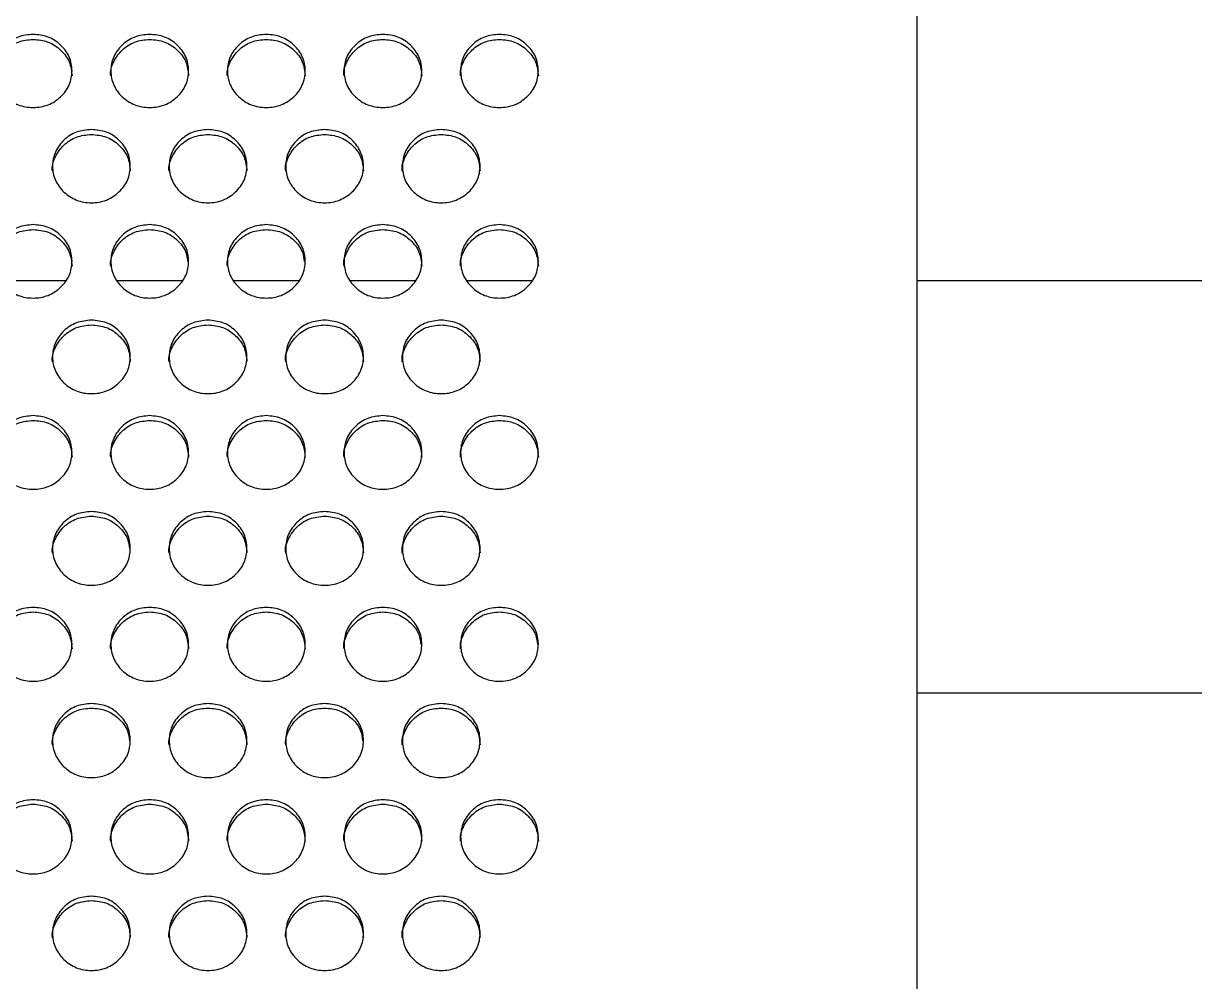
# Model space of a CAD drawing. Header units: millimetres. Extents: x 0.6 to 29.2, y 0.5 to 20.5.
# Drawn here: x 20.248 to 21.052, y 11.466 to 12.123 of the extents above; entities that cross this region are included whole.
import ezdxf

# ---------------------------------------------------------------- set-up
doc = ezdxf.new("R2010")
doc.units = ezdxf.units.MM

msp = doc.modelspace()

# ---------------------------------------------------------------- linework, layer by layer
for p, q in [((20.86135, 10.63898), (20.86135, 12.6673)), ((20.2767, 11.94654), (20.23267, 11.94654)), ((20.3567, 11.94654), (20.31267, 11.94654)), ((20.4367, 11.94654), (20.39267, 11.94654)), ((20.5167, 11.94654), (20.47267, 11.94654)), ((20.5967, 11.94654), (20.55267, 11.94654)), ((21.34135, 11.94654), (20.86135, 11.94654)), ((20.86135, 11.66387), (21.34135, 11.66387))]:
    msp.add_line(p, q)
for points, knots in [([(20.22802, 12.08718), (20.22802, 12.08719), (20.22739, 12.09041), (20.22955, 12.09715), (20.23531, 12.10528), (20.24417, 12.11124), (20.25118, 12.11191), (20.25468, 12.11225)], [0, 0, 0, 0, 0.0004475, 0.250489, 0.5001339, 0.7499078, 1, 1, 1, 1]), ([(20.25468, 12.11568), (20.25819, 12.11535), (20.26521, 12.11468), (20.27397, 12.10871), (20.28011, 12.10053), (20.28197, 12.09061), (20.28011, 12.08071), (20.27398, 12.07246), (20.26522, 12.06669), (20.25468, 12.06494), (20.24415, 12.06669), (20.23538, 12.07246), (20.22926, 12.08071), (20.2274, 12.09061), (20.22926, 12.10052), (20.23539, 12.10871), (20.24415, 12.11466), (20.25117, 12.11534), (20.25468, 12.11568)], [0, 0, 0, 0, 0.062437, 0.124973, 0.187531, 0.249981, 0.312541, 0.374985, 0.437549, 0.499992, 0.562544, 0.624997, 0.687553, 0.750004, 0.812563, 0.87501, 0.937472, 1, 1, 1, 1]), ([(20.25468, 12.11225), (20.25819, 12.11192), (20.26522, 12.11125), (20.27393, 12.10529), (20.28027, 12.09712), (20.28099, 12.09052), (20.28135, 12.08722)], [0, 0, 0, 0, 0.24996, 0.500263, 0.750582, 1, 1, 1, 1]), ([(20.30802, 12.08718), (20.30802, 12.08719), (20.30739, 12.09041), (20.30955, 12.09715), (20.31531, 12.10528), (20.32417, 12.11124), (20.33118, 12.11191), (20.33468, 12.11225)], [0, 0, 0, 0, 0.0004475, 0.250489, 0.5001339, 0.7499078, 1, 1, 1, 1]), ([(20.33468, 12.11568), (20.33819, 12.11535), (20.34521, 12.11468), (20.35397, 12.10871), (20.36011, 12.10053), (20.36197, 12.09061), (20.36011, 12.08071), (20.35398, 12.07246), (20.34522, 12.06669), (20.33468, 12.06494), (20.32415, 12.06669), (20.31538, 12.07246), (20.30926, 12.08071), (20.3074, 12.09061), (20.30926, 12.10052), (20.31538, 12.10871), (20.32415, 12.11466), (20.33117, 12.11534), (20.33468, 12.11568)], [0, 0, 0, 0, 0.062437, 0.124973, 0.187531, 0.249981, 0.312541, 0.374986, 0.43755, 0.499993, 0.562545, 0.624997, 0.687553, 0.750004, 0.812563, 0.87501, 0.937472, 1, 1, 1, 1]), ([(20.33468, 12.11225), (20.33819, 12.11192), (20.34522, 12.11125), (20.35393, 12.10529), (20.36027, 12.09712), (20.36099, 12.09052), (20.36135, 12.08722)], [0, 0, 0, 0, 0.24996, 0.500263, 0.750582, 1, 1, 1, 1]), ([(20.38802, 12.08718), (20.38802, 12.08719), (20.38739, 12.09041), (20.38955, 12.09715), (20.39531, 12.10528), (20.40417, 12.11124), (20.41118, 12.11191), (20.41468, 12.11225)], [0, 0, 0, 0, 0.000447, 0.250489, 0.500131, 0.749908, 1, 1, 1, 1]), ([(20.41468, 12.11568), (20.41819, 12.11535), (20.42521, 12.11468), (20.43397, 12.10871), (20.44011, 12.10053), (20.44197, 12.09061), (20.44011, 12.08071), (20.43398, 12.07246), (20.42522, 12.06669), (20.41468, 12.06494), (20.40415, 12.06669), (20.39538, 12.07246), (20.38926, 12.08071), (20.3874, 12.09061), (20.38926, 12.10052), (20.39538, 12.10871), (20.40415, 12.11466), (20.41117, 12.11534), (20.41468, 12.11568)], [0, 0, 0, 0, 0.062436, 0.1249718, 0.1875295, 0.2499801, 0.31254, 0.3749847, 0.4375479, 0.499992, 0.5625441, 0.624996, 0.6875521, 0.7500038, 0.8125626, 0.875009, 0.9374719, 1, 1, 1, 1]), ([(20.41468, 12.11225), (20.41819, 12.11192), (20.42522, 12.11125), (20.43393, 12.10529), (20.44027, 12.09712), (20.44099, 12.09052), (20.44135, 12.08722)], [0, 0, 0, 0, 0.2499563, 0.5002606, 0.7505808, 1, 1, 1, 1]), ([(20.46802, 12.08718), (20.46802, 12.08719), (20.46735, 12.09041), (20.46957, 12.09715), (20.4753, 12.10528), (20.48417, 12.11124), (20.49118, 12.11191), (20.49468, 12.11225)], [0, 0, 0, 0, 0.000448, 0.25049, 0.500131, 0.749909, 1, 1, 1, 1]), ([(20.49468, 12.11568), (20.49819, 12.11535), (20.50521, 12.11468), (20.51397, 12.10871), (20.52011, 12.10053), (20.52197, 12.09061), (20.52011, 12.08071), (20.51398, 12.07246), (20.50522, 12.06669), (20.49468, 12.06494), (20.48415, 12.06669), (20.47538, 12.07246), (20.46926, 12.08071), (20.4674, 12.09061), (20.46926, 12.10052), (20.47538, 12.10871), (20.48415, 12.11466), (20.49117, 12.11534), (20.49468, 12.11568)], [0, 0, 0, 0, 0.062437, 0.124972, 0.18753, 0.24998, 0.31254, 0.374984, 0.437548, 0.499992, 0.562544, 0.624996, 0.687552, 0.750004, 0.812563, 0.875009, 0.937472, 1, 1, 1, 1]), ([(20.49468, 12.11225), (20.49819, 12.11192), (20.50522, 12.11125), (20.51393, 12.10529), (20.52027, 12.09712), (20.52099, 12.09052), (20.52135, 12.08722)], [0, 0, 0, 0, 0.249961, 0.500261, 0.750581, 1, 1, 1, 1]), ([(20.54802, 12.08718), (20.54802, 12.08719), (20.54735, 12.09041), (20.54957, 12.09715), (20.5553, 12.10528), (20.56417, 12.11124), (20.57118, 12.11191), (20.57468, 12.11225)], [0, 0, 0, 0, 0.000448, 0.25049, 0.500135, 0.749908, 1, 1, 1, 1]), ([(20.57468, 12.11568), (20.57819, 12.11535), (20.58521, 12.11468), (20.59397, 12.10871), (20.60011, 12.10053), (20.60197, 12.09061), (20.60011, 12.08071), (20.59398, 12.07246), (20.58522, 12.06669), (20.57468, 12.06494), (20.56415, 12.06669), (20.55538, 12.07246), (20.54926, 12.08071), (20.5474, 12.09061), (20.54926, 12.10052), (20.55539, 12.10871), (20.56415, 12.11466), (20.57117, 12.11534), (20.57468, 12.11568)], [0, 0, 0, 0, 0.062437, 0.124972, 0.18753, 0.24998, 0.31254, 0.374985, 0.437549, 0.499993, 0.562545, 0.624997, 0.687553, 0.750004, 0.812563, 0.87501, 0.937472, 1, 1, 1, 1]), ([(20.57468, 12.11225), (20.57819, 12.11192), (20.58522, 12.11125), (20.59393, 12.10529), (20.60027, 12.09712), (20.60099, 12.09052), (20.60135, 12.08722)], [0, 0, 0, 0, 0.24996, 0.50026, 0.750582, 1, 1, 1, 1]), ([(20.26802, 12.02192), (20.26802, 12.02192), (20.26734, 12.02513), (20.26957, 12.03191), (20.2753, 12.04004), (20.28417, 12.04601), (20.29118, 12.04669), (20.29468, 12.04703)], [0, 0, 0, 0, 0.000444, 0.250487, 0.500131, 0.749908, 1, 1, 1, 1]), ([(20.29468, 12.05041), (20.29819, 12.05008), (20.30521, 12.04941), (20.31397, 12.04343), (20.32011, 12.03523), (20.32197, 12.02529), (20.32011, 12.01538), (20.31398, 12.00711), (20.30522, 12.00133), (20.29468, 11.99957), (20.28415, 12.00133), (20.27538, 12.00711), (20.26926, 12.01537), (20.2674, 12.0253), (20.26926, 12.03523), (20.27538, 12.04343), (20.28415, 12.04939), (20.29117, 12.05007), (20.29468, 12.05041)], [0, 0, 0, 0, 0.062437, 0.124972, 0.187529, 0.24998, 0.31254, 0.374984, 0.437548, 0.499992, 0.562544, 0.624997, 0.687552, 0.750004, 0.812563, 0.87501, 0.937472, 1, 1, 1, 1]), ([(20.29468, 12.04703), (20.29819, 12.0467), (20.30522, 12.04603), (20.31393, 12.04006), (20.32027, 12.03187), (20.32099, 12.02526), (20.32135, 12.02196)], [0, 0, 0, 0, 0.249962, 0.500263, 0.750584, 1, 1, 1, 1]), ([(20.34802, 12.02192), (20.34802, 12.02192), (20.34734, 12.02513), (20.34957, 12.03191), (20.3553, 12.04004), (20.36417, 12.04601), (20.37118, 12.04669), (20.37468, 12.04703)], [0, 0, 0, 0, 0.000444, 0.250487, 0.500134, 0.749908, 1, 1, 1, 1]), ([(20.37468, 12.05041), (20.37819, 12.05008), (20.38521, 12.04941), (20.39397, 12.04343), (20.40011, 12.03523), (20.40197, 12.02529), (20.40011, 12.01538), (20.39398, 12.00711), (20.38522, 12.00133), (20.37468, 11.99957), (20.36415, 12.00133), (20.35538, 12.00711), (20.34926, 12.01537), (20.3474, 12.0253), (20.34926, 12.03523), (20.35538, 12.04343), (20.36415, 12.04939), (20.37117, 12.05007), (20.37468, 12.05041)], [0, 0, 0, 0, 0.062437, 0.124973, 0.18753, 0.24998, 0.31254, 0.374984, 0.437549, 0.499993, 0.562545, 0.624997, 0.687553, 0.750005, 0.812564, 0.875011, 0.937472, 1, 1, 1, 1]), ([(20.37468, 12.04703), (20.37819, 12.0467), (20.38522, 12.04603), (20.39393, 12.04006), (20.40027, 12.03187), (20.40099, 12.02526), (20.40135, 12.02196)], [0, 0, 0, 0, 0.249961, 0.500265, 0.750585, 1, 1, 1, 1]), ([(20.42802, 12.02192), (20.42802, 12.02192), (20.42738, 12.02514), (20.42955, 12.0319), (20.43531, 12.04004), (20.44417, 12.04601), (20.45118, 12.04669), (20.45468, 12.04703)], [0, 0, 0, 0, 0.000443, 0.250486, 0.500133, 0.749907, 1, 1, 1, 1]), ([(20.45468, 12.05041), (20.45819, 12.05008), (20.46521, 12.04941), (20.47397, 12.04343), (20.48011, 12.03523), (20.48197, 12.02529), (20.48011, 12.01538), (20.47398, 12.00711), (20.46522, 12.00133), (20.45468, 11.99957), (20.44415, 12.00133), (20.43538, 12.00711), (20.42926, 12.01537), (20.4274, 12.0253), (20.42926, 12.03523), (20.43538, 12.04343), (20.44415, 12.04939), (20.45117, 12.05007), (20.45468, 12.05041)], [0, 0, 0, 0, 0.062437, 0.124973, 0.18753, 0.249981, 0.31254, 0.374985, 0.437549, 0.499992, 0.562545, 0.624998, 0.687553, 0.750004, 0.812563, 0.875011, 0.937472, 1, 1, 1, 1]), ([(20.45468, 12.04703), (20.45819, 12.0467), (20.46522, 12.04603), (20.47393, 12.04006), (20.48027, 12.03187), (20.48099, 12.02526), (20.48135, 12.02196)], [0, 0, 0, 0, 0.249961, 0.500265, 0.750585, 1, 1, 1, 1]), ([(20.50802, 12.02192), (20.50802, 12.02192), (20.50738, 12.02514), (20.50955, 12.0319), (20.51531, 12.04004), (20.52417, 12.04601), (20.53118, 12.04669), (20.53468, 12.04703)], [0, 0, 0, 0, 0.000443, 0.250486, 0.500133, 0.749907, 1, 1, 1, 1]), ([(20.53468, 12.05041), (20.53819, 12.05008), (20.54521, 12.04941), (20.55397, 12.04343), (20.56011, 12.03523), (20.56197, 12.02529), (20.56011, 12.01538), (20.55398, 12.00711), (20.54522, 12.00133), (20.53468, 11.99957), (20.52415, 12.00133), (20.51538, 12.00711), (20.50926, 12.01537), (20.5074, 12.0253), (20.50926, 12.03523), (20.51538, 12.04343), (20.52415, 12.04939), (20.53117, 12.05007), (20.53468, 12.05041)], [0, 0, 0, 0, 0.062437, 0.124973, 0.18753, 0.249981, 0.312541, 0.374985, 0.437549, 0.499993, 0.562545, 0.624998, 0.687553, 0.750005, 0.812563, 0.875011, 0.937472, 1, 1, 1, 1]), ([(20.53468, 12.04703), (20.53819, 12.0467), (20.54522, 12.04603), (20.55393, 12.04006), (20.56027, 12.03187), (20.56099, 12.02526), (20.56135, 12.02196)], [0, 0, 0, 0, 0.249961, 0.500265, 0.750585, 1, 1, 1, 1]), ([(20.25468, 11.98512), (20.25819, 11.98478), (20.26521, 11.98411), (20.27397, 11.97812), (20.28011, 11.96991), (20.28197, 11.95995), (20.28011, 11.95002), (20.27398, 11.94174), (20.26522, 11.93595), (20.25468, 11.93419), (20.24415, 11.93595), (20.23538, 11.94174), (20.22926, 11.95002), (20.2274, 11.95996), (20.22926, 11.96991), (20.23539, 11.97812), (20.24415, 11.98409), (20.25117, 11.98478), (20.25468, 11.98512)], [0, 0, 0, 0, 0.062437, 0.124973, 0.18753, 0.249981, 0.31254, 0.374984, 0.437549, 0.499992, 0.562544, 0.624997, 0.687552, 0.750004, 0.812564, 0.87501, 0.937472, 1, 1, 1, 1]), ([(20.33468, 11.98512), (20.33819, 11.98478), (20.34521, 11.98411), (20.35397, 11.97812), (20.36011, 11.96991), (20.36197, 11.95995), (20.36011, 11.95002), (20.35398, 11.94174), (20.34522, 11.93595), (20.33468, 11.93419), (20.32415, 11.93595), (20.31538, 11.94174), (20.30926, 11.95002), (20.3074, 11.95996), (20.30926, 11.96991), (20.31538, 11.97812), (20.32415, 11.98409), (20.33117, 11.98478), (20.33468, 11.98512)], [0, 0, 0, 0, 0.062437, 0.124973, 0.18753, 0.249981, 0.31254, 0.374985, 0.437549, 0.499992, 0.562544, 0.624998, 0.687552, 0.750004, 0.812564, 0.87501, 0.937472, 1, 1, 1, 1]), ([(20.41468, 11.98512), (20.41819, 11.98478), (20.42521, 11.98411), (20.43397, 11.97812), (20.44011, 11.96991), (20.44197, 11.95995), (20.44011, 11.95002), (20.43398, 11.94174), (20.42522, 11.93595), (20.41468, 11.93419), (20.40415, 11.93595), (20.39538, 11.94174), (20.38926, 11.95002), (20.3874, 11.95996), (20.38926, 11.96991), (20.39538, 11.97812), (20.40415, 11.98409), (20.41117, 11.98478), (20.41468, 11.98512)], [0, 0, 0, 0, 0.062436, 0.124972, 0.187529, 0.24998, 0.312539, 0.374984, 0.437547, 0.499991, 0.562543, 0.624996, 0.687552, 0.750004, 0.812563, 0.875009, 0.937472, 1, 1, 1, 1]), ([(20.49468, 11.98512), (20.49819, 11.98478), (20.50521, 11.98411), (20.51397, 11.97812), (20.52011, 11.96991), (20.52197, 11.95995), (20.52011, 11.95002), (20.51398, 11.94174), (20.50522, 11.93595), (20.49468, 11.93419), (20.48415, 11.93595), (20.47538, 11.94174), (20.46926, 11.95002), (20.4674, 11.95996), (20.46926, 11.96991), (20.47538, 11.97812), (20.48415, 11.98409), (20.49117, 11.98478), (20.49468, 11.98512)], [0, 0, 0, 0, 0.062437, 0.124972, 0.187529, 0.24998, 0.312539, 0.374983, 0.437547, 0.499992, 0.562544, 0.624996, 0.687552, 0.750004, 0.812563, 0.875009, 0.937472, 1, 1, 1, 1]), ([(20.57468, 11.98512), (20.57819, 11.98478), (20.58521, 11.98411), (20.59397, 11.97812), (20.60011, 11.96991), (20.60197, 11.95995), (20.60011, 11.95002), (20.59398, 11.94174), (20.58522, 11.93595), (20.57468, 11.93419), (20.56415, 11.93595), (20.55538, 11.94174), (20.54926, 11.95002), (20.5474, 11.95996), (20.54926, 11.96991), (20.55539, 11.97812), (20.56415, 11.98409), (20.57117, 11.98478), (20.57468, 11.98512)], [0, 0, 0, 0, 0.062437, 0.124972, 0.18753, 0.24998, 0.312539, 0.374984, 0.437548, 0.499992, 0.562544, 0.624997, 0.687552, 0.750004, 0.812564, 0.87501, 0.937472, 1, 1, 1, 1]), ([(20.22802, 11.95662), (20.22802, 11.95663), (20.22738, 11.95987), (20.22955, 11.96663), (20.23531, 11.97479), (20.24417, 11.98077), (20.25118, 11.98145), (20.25468, 11.98179)], [0, 0, 0, 0, 0.000446, 0.250486, 0.500131, 0.749907, 1, 1, 1, 1]), ([(20.25468, 11.98179), (20.25819, 11.98145), (20.26522, 11.98078), (20.27393, 11.9748), (20.28027, 11.96659), (20.28099, 11.95997), (20.28135, 11.95667)], [0, 0, 0, 0, 0.249961, 0.500263, 0.750582, 1, 1, 1, 1]), ([(20.30802, 11.95662), (20.30802, 11.95663), (20.30738, 11.95987), (20.30955, 11.96663), (20.31531, 11.97479), (20.32417, 11.98077), (20.33118, 11.98145), (20.33468, 11.98179)], [0, 0, 0, 0, 0.000446, 0.250486, 0.500131, 0.749907, 1, 1, 1, 1]), ([(20.33468, 11.98179), (20.3382, 11.98146), (20.34524, 11.98079), (20.35388, 11.97478), (20.35974, 11.96755), (20.36043, 11.96204), (20.3607, 11.95984)], [0, 0, 0, 0, 0.2723458, 0.5450634, 0.8177994, 1, 1, 1, 1]), ([(20.38802, 11.95662), (20.38802, 11.95663), (20.38738, 11.95987), (20.38955, 11.96663), (20.39531, 11.97479), (20.40417, 11.98077), (20.41118, 11.98145), (20.41468, 11.98179)], [0, 0, 0, 0, 0.000446, 0.250486, 0.500128, 0.749908, 1, 1, 1, 1]), ([(20.41468, 11.98179), (20.4182, 11.98146), (20.42524, 11.98079), (20.43388, 11.97478), (20.43974, 11.96755), (20.44043, 11.96204), (20.4407, 11.95984)], [0, 0, 0, 0, 0.272342, 0.545061, 0.817798, 1, 1, 1, 1]), ([(20.46802, 11.95662), (20.46802, 11.95663), (20.46735, 11.95986), (20.46957, 11.96663), (20.4753, 11.97479), (20.48417, 11.98077), (20.49118, 11.98145), (20.49468, 11.98179)], [0, 0, 0, 0, 0.000447, 0.250487, 0.500128, 0.749908, 1, 1, 1, 1]), ([(20.49468, 11.98179), (20.49819, 11.98145), (20.50522, 11.98078), (20.51393, 11.9748), (20.52027, 11.96659), (20.52099, 11.95997), (20.52135, 11.95667)], [0, 0, 0, 0, 0.249962, 0.500261, 0.750581, 1, 1, 1, 1]), ([(20.54802, 11.95662), (20.54802, 11.95663), (20.54735, 11.95986), (20.54957, 11.96663), (20.5553, 11.97479), (20.56417, 11.98077), (20.57118, 11.98145), (20.57468, 11.98179)], [0, 0, 0, 0, 0.0004468, 0.2504874, 0.5001318, 0.7499076, 1, 1, 1, 1]), ([(20.57468, 11.98179), (20.57819, 11.98145), (20.58522, 11.98078), (20.59393, 11.9748), (20.60027, 11.96659), (20.60099, 11.95997), (20.60135, 11.95667)], [0, 0, 0, 0, 0.249961, 0.50026, 0.750581, 1, 1, 1, 1]), ([(20.29468, 11.91961), (20.29819, 11.91927), (20.30521, 11.9186), (20.31397, 11.9126), (20.32011, 11.90437), (20.32197, 11.8944), (20.32011, 11.88444), (20.31398, 11.87615), (20.30522, 11.87035), (20.29468, 11.86858), (20.28415, 11.87035), (20.27538, 11.87615), (20.26926, 11.88444), (20.2674, 11.8944), (20.26926, 11.90437), (20.27538, 11.9126), (20.28415, 11.91858), (20.29117, 11.91927), (20.29468, 11.91961)], [0, 0, 0, 0, 0.062437, 0.124972, 0.18753, 0.24998, 0.312539, 0.374984, 0.437548, 0.499992, 0.562544, 0.624996, 0.687553, 0.750005, 0.812563, 0.875009, 0.937472, 1, 1, 1, 1]), ([(20.37468, 11.91961), (20.37819, 11.91927), (20.38521, 11.9186), (20.39397, 11.9126), (20.40011, 11.90437), (20.40197, 11.8944), (20.40011, 11.88444), (20.39398, 11.87615), (20.38522, 11.87035), (20.37468, 11.86858), (20.36415, 11.87035), (20.35538, 11.87615), (20.34926, 11.88444), (20.3474, 11.8944), (20.34926, 11.90437), (20.35538, 11.9126), (20.36415, 11.91858), (20.37117, 11.91927), (20.37468, 11.91961)], [0, 0, 0, 0, 0.062437, 0.124973, 0.187531, 0.24998, 0.31254, 0.374985, 0.437549, 0.499993, 0.562545, 0.624997, 0.687553, 0.750005, 0.812564, 0.87501, 0.937472, 1, 1, 1, 1]), ([(20.45468, 11.91961), (20.45819, 11.91927), (20.46521, 11.9186), (20.47397, 11.9126), (20.48011, 11.90437), (20.48197, 11.8944), (20.48011, 11.88444), (20.47398, 11.87615), (20.46522, 11.87035), (20.45468, 11.86858), (20.44415, 11.87035), (20.43538, 11.87615), (20.42926, 11.88444), (20.4274, 11.8944), (20.42926, 11.90437), (20.43538, 11.9126), (20.44415, 11.91858), (20.45117, 11.91927), (20.45468, 11.91961)], [0, 0, 0, 0, 0.062437, 0.124973, 0.187531, 0.249981, 0.31254, 0.374985, 0.437549, 0.499992, 0.562544, 0.624997, 0.687553, 0.750005, 0.812564, 0.87501, 0.937472, 1, 1, 1, 1]), ([(20.53468, 11.91961), (20.53819, 11.91927), (20.54521, 11.9186), (20.55397, 11.9126), (20.56011, 11.90437), (20.56197, 11.8944), (20.56011, 11.88444), (20.55398, 11.87615), (20.54522, 11.87035), (20.53468, 11.86858), (20.52415, 11.87035), (20.51538, 11.87615), (20.50926, 11.88444), (20.5074, 11.8944), (20.50926, 11.90437), (20.51538, 11.9126), (20.52415, 11.91858), (20.53117, 11.91927), (20.53468, 11.91961)], [0, 0, 0, 0, 0.062437, 0.124973, 0.187531, 0.249981, 0.31254, 0.374986, 0.43755, 0.499993, 0.562545, 0.624997, 0.687553, 0.750005, 0.812564, 0.87501, 0.937472, 1, 1, 1, 1]), ([(20.26802, 11.89112), (20.26802, 11.89112), (20.26735, 11.89435), (20.26957, 11.90114), (20.2753, 11.90931), (20.28417, 11.9153), (20.29118, 11.91599), (20.29468, 11.91633)], [0, 0, 0, 0, 0.000447, 0.25049, 0.500133, 0.749908, 1, 1, 1, 1]), ([(20.29468, 11.91633), (20.29819, 11.91599), (20.30522, 11.91532), (20.31393, 11.90932), (20.32027, 11.90111), (20.32099, 11.89447), (20.32135, 11.89116)], [0, 0, 0, 0, 0.249961, 0.500261, 0.750581, 1, 1, 1, 1]), ([(20.34802, 11.89112), (20.34802, 11.89112), (20.34735, 11.89435), (20.34957, 11.90114), (20.3553, 11.90931), (20.36417, 11.9153), (20.37118, 11.91599), (20.37468, 11.91633)], [0, 0, 0, 0, 0.0004468, 0.2504905, 0.5001364, 0.7499072, 1, 1, 1, 1]), ([(20.37468, 11.91633), (20.37819, 11.91599), (20.38522, 11.91532), (20.39393, 11.90932), (20.40027, 11.90111), (20.40099, 11.89447), (20.40135, 11.89116)], [0, 0, 0, 0, 0.24996, 0.500263, 0.750582, 1, 1, 1, 1]), ([(20.42802, 11.89112), (20.42802, 11.89112), (20.42738, 11.89436), (20.42955, 11.90114), (20.43531, 11.90931), (20.44417, 11.9153), (20.45118, 11.91599), (20.45468, 11.91633)], [0, 0, 0, 0, 0.0004459, 0.2504891, 0.5001355, 0.7499067, 1, 1, 1, 1]), ([(20.45468, 11.91633), (20.45819, 11.91599), (20.46522, 11.91532), (20.47393, 11.90932), (20.48027, 11.90111), (20.48099, 11.89447), (20.48135, 11.89116)], [0, 0, 0, 0, 0.24996, 0.500263, 0.750582, 1, 1, 1, 1]), ([(20.50802, 11.89112), (20.50802, 11.89112), (20.50738, 11.89436), (20.50955, 11.90114), (20.51531, 11.90931), (20.52417, 11.9153), (20.53118, 11.91599), (20.53468, 11.91633)], [0, 0, 0, 0, 0.0004459, 0.2504891, 0.5001355, 0.7499067, 1, 1, 1, 1]), ([(20.53468, 11.91633), (20.53819, 11.91599), (20.54522, 11.91532), (20.55393, 11.90932), (20.56027, 11.90111), (20.56099, 11.89447), (20.56135, 11.89116)], [0, 0, 0, 0, 0.24996, 0.500263, 0.750582, 1, 1, 1, 1]), ([(20.25468, 11.85408), (20.25819, 11.85374), (20.26521, 11.85307), (20.27397, 11.84705), (20.28011, 11.83881), (20.28197, 11.82882), (20.28011, 11.81885), (20.27398, 11.81054), (20.26522, 11.80473), (20.25468, 11.80296), (20.24415, 11.80473), (20.23538, 11.81054), (20.22926, 11.81885), (20.2274, 11.82882), (20.22926, 11.83881), (20.23539, 11.84705), (20.24415, 11.85305), (20.25117, 11.85373), (20.25468, 11.85408)], [0, 0, 0, 0, 0.062437, 0.124973, 0.187531, 0.249981, 0.31254, 0.374985, 0.437549, 0.499992, 0.562544, 0.624997, 0.687552, 0.750005, 0.812564, 0.87501, 0.937472, 1, 1, 1, 1]), ([(20.33468, 11.85408), (20.33819, 11.85374), (20.34521, 11.85307), (20.35397, 11.84705), (20.36011, 11.83881), (20.36197, 11.82882), (20.36011, 11.81885), (20.35398, 11.81054), (20.34522, 11.80473), (20.33468, 11.80296), (20.32415, 11.80473), (20.31538, 11.81054), (20.30926, 11.81885), (20.3074, 11.82882), (20.30926, 11.83881), (20.31538, 11.84705), (20.32415, 11.85305), (20.33117, 11.85373), (20.33468, 11.85408)], [0, 0, 0, 0, 0.062437, 0.124973, 0.187531, 0.249981, 0.312541, 0.374985, 0.43755, 0.499992, 0.562544, 0.624998, 0.687553, 0.750005, 0.812564, 0.87501, 0.937472, 1, 1, 1, 1]), ([(20.41468, 11.85408), (20.41819, 11.85374), (20.42521, 11.85307), (20.43397, 11.84705), (20.44011, 11.83881), (20.44197, 11.82882), (20.44011, 11.81885), (20.43398, 11.81054), (20.42522, 11.80473), (20.41468, 11.80296), (20.40415, 11.80473), (20.39538, 11.81054), (20.38926, 11.81885), (20.3874, 11.82882), (20.38926, 11.83881), (20.39538, 11.84705), (20.40415, 11.85305), (20.41117, 11.85373), (20.41468, 11.85408)], [0, 0, 0, 0, 0.0624361, 0.1249723, 0.1875296, 0.2499799, 0.3125396, 0.3749843, 0.4375478, 0.4999918, 0.5625438, 0.624996, 0.6875518, 0.7500041, 0.8125633, 0.875009, 0.9374717, 1, 1, 1, 1]), ([(20.49468, 11.85408), (20.49819, 11.85374), (20.50521, 11.85307), (20.51397, 11.84705), (20.52011, 11.83881), (20.52197, 11.82882), (20.52011, 11.81885), (20.51398, 11.81054), (20.50522, 11.80473), (20.49468, 11.80296), (20.48415, 11.80473), (20.47538, 11.81054), (20.46926, 11.81885), (20.4674, 11.82882), (20.46926, 11.83881), (20.47538, 11.84705), (20.48415, 11.85305), (20.49117, 11.85373), (20.49468, 11.85408)], [0, 0, 0, 0, 0.062437, 0.124972, 0.18753, 0.24998, 0.31254, 0.374984, 0.437548, 0.499992, 0.562544, 0.624996, 0.687552, 0.750004, 0.812563, 0.875009, 0.937472, 1, 1, 1, 1]), ([(20.57468, 11.85408), (20.57819, 11.85374), (20.58521, 11.85307), (20.59397, 11.84705), (20.60011, 11.83881), (20.60197, 11.82882), (20.60011, 11.81885), (20.59398, 11.81054), (20.58522, 11.80473), (20.57468, 11.80296), (20.56415, 11.80473), (20.55538, 11.81054), (20.54926, 11.81885), (20.5474, 11.82882), (20.54926, 11.83881), (20.55539, 11.84705), (20.56415, 11.85305), (20.57117, 11.85373), (20.57468, 11.85408)], [0, 0, 0, 0, 0.062437, 0.124972, 0.18753, 0.24998, 0.31254, 0.374984, 0.437549, 0.499993, 0.562545, 0.624997, 0.687552, 0.750005, 0.812564, 0.87501, 0.937472, 1, 1, 1, 1]), ([(20.22802, 11.82559), (20.22802, 11.82559), (20.22738, 11.82884), (20.22955, 11.83563), (20.23531, 11.84382), (20.24417, 11.84982), (20.25118, 11.8505), (20.25468, 11.85084)], [0, 0, 0, 0, 0.000444, 0.250484, 0.500132, 0.749907, 1, 1, 1, 1]), ([(20.25468, 11.85084), (20.25819, 11.85051), (20.26522, 11.84984), (20.27393, 11.84383), (20.28027, 11.8356), (20.28099, 11.82895), (20.28135, 11.82563)], [0, 0, 0, 0, 0.2499599, 0.5002623, 0.7505847, 1, 1, 1, 1]), ([(20.30802, 11.82559), (20.30802, 11.82559), (20.30738, 11.82884), (20.30955, 11.83563), (20.31531, 11.84382), (20.32417, 11.84982), (20.33118, 11.8505), (20.33468, 11.85084)], [0, 0, 0, 0, 0.000444, 0.250484, 0.500132, 0.749907, 1, 1, 1, 1]), ([(20.33468, 11.85084), (20.33819, 11.85051), (20.34522, 11.84984), (20.35393, 11.84383), (20.36027, 11.8356), (20.36099, 11.82895), (20.36135, 11.82563)], [0, 0, 0, 0, 0.2499599, 0.5002623, 0.7505847, 1, 1, 1, 1]), ([(20.38802, 11.82559), (20.38802, 11.82559), (20.38738, 11.82884), (20.38955, 11.83563), (20.39531, 11.84382), (20.40417, 11.84982), (20.41118, 11.8505), (20.41468, 11.85084)], [0, 0, 0, 0, 0.0004444, 0.2504842, 0.5001289, 0.7499072, 1, 1, 1, 1]), ([(20.41468, 11.85084), (20.41819, 11.85051), (20.42522, 11.84984), (20.43393, 11.84383), (20.44027, 11.8356), (20.44099, 11.82895), (20.44135, 11.82563)], [0, 0, 0, 0, 0.249956, 0.50026, 0.750584, 1, 1, 1, 1]), ([(20.46802, 11.82559), (20.46802, 11.82559), (20.46735, 11.82884), (20.46957, 11.83563), (20.4753, 11.84382), (20.48417, 11.84982), (20.49118, 11.8505), (20.49468, 11.85084)], [0, 0, 0, 0, 0.000445, 0.250485, 0.500129, 0.749907, 1, 1, 1, 1]), ([(20.49468, 11.85084), (20.49819, 11.85051), (20.50522, 11.84984), (20.51393, 11.84383), (20.52027, 11.8356), (20.52099, 11.82895), (20.52135, 11.82563)], [0, 0, 0, 0, 0.249961, 0.50026, 0.750584, 1, 1, 1, 1]), ([(20.54802, 11.82559), (20.54802, 11.82559), (20.54735, 11.82884), (20.54957, 11.83563), (20.5553, 11.84382), (20.56417, 11.84982), (20.57118, 11.8505), (20.57468, 11.85084)], [0, 0, 0, 0, 0.000445, 0.250485, 0.500133, 0.749907, 1, 1, 1, 1]), ([(20.57468, 11.85084), (20.57819, 11.85051), (20.58522, 11.84984), (20.59393, 11.84383), (20.60027, 11.8356), (20.60099, 11.82895), (20.60135, 11.82563)], [0, 0, 0, 0, 0.24996, 0.500259, 0.750584, 1, 1, 1, 1]), ([(20.26802, 11.75985), (20.26802, 11.75985), (20.26735, 11.76309), (20.26957, 11.76991), (20.2753, 11.77811), (20.28417, 11.78412), (20.29118, 11.7848), (20.29468, 11.78515)], [0, 0, 0, 0, 0.0004453, 0.2504868, 0.5001291, 0.7499079, 1, 1, 1, 1]), ([(20.29468, 11.78833), (20.29819, 11.78799), (20.30521, 11.78732), (20.31397, 11.7813), (20.32011, 11.77304), (20.32197, 11.76303), (20.32011, 11.75304), (20.31398, 11.74472), (20.30522, 11.73889), (20.29468, 11.73713), (20.28415, 11.7389), (20.27538, 11.74472), (20.26926, 11.75304), (20.2674, 11.76303), (20.26926, 11.77303), (20.27538, 11.78129), (20.28415, 11.7873), (20.29117, 11.78799), (20.29468, 11.78833)], [0, 0, 0, 0, 0.062437, 0.124972, 0.187529, 0.24998, 0.31254, 0.374984, 0.437548, 0.499992, 0.562545, 0.624997, 0.687553, 0.750005, 0.812563, 0.875009, 0.937472, 1, 1, 1, 1]), ([(20.29468, 11.78515), (20.2982, 11.78481), (20.30524, 11.78414), (20.31388, 11.7781), (20.31976, 11.77078), (20.32046, 11.76519), (20.32074, 11.76292)], [0, 0, 0, 0, 0.271146, 0.54266, 0.814199, 1, 1, 1, 1]), ([(20.34802, 11.75985), (20.34802, 11.75985), (20.34735, 11.76309), (20.34957, 11.76991), (20.3553, 11.77811), (20.36417, 11.78412), (20.37118, 11.7848), (20.37468, 11.78515)], [0, 0, 0, 0, 0.000445, 0.250487, 0.500132, 0.749908, 1, 1, 1, 1]), ([(20.37468, 11.78833), (20.37819, 11.78799), (20.38521, 11.78732), (20.39397, 11.7813), (20.40011, 11.77304), (20.40197, 11.76303), (20.40011, 11.75304), (20.39398, 11.74472), (20.38522, 11.73889), (20.37468, 11.73713), (20.36415, 11.7389), (20.35538, 11.74472), (20.34926, 11.75304), (20.3474, 11.76303), (20.34926, 11.77303), (20.35538, 11.78129), (20.36415, 11.7873), (20.37117, 11.78799), (20.37468, 11.78833)], [0, 0, 0, 0, 0.062437, 0.124973, 0.18753, 0.24998, 0.312541, 0.374985, 0.437549, 0.499993, 0.562545, 0.624998, 0.687554, 0.750005, 0.812563, 0.87501, 0.937472, 1, 1, 1, 1]), ([(20.37468, 11.78515), (20.37819, 11.78481), (20.38522, 11.78414), (20.39393, 11.77812), (20.40027, 11.76987), (20.40099, 11.76321), (20.40135, 11.75989)], [0, 0, 0, 0, 0.2499595, 0.5002617, 0.7505829, 1, 1, 1, 1]), ([(20.42802, 11.75985), (20.42802, 11.75985), (20.42738, 11.7631), (20.42955, 11.76991), (20.43531, 11.77811), (20.44417, 11.78412), (20.45118, 11.7848), (20.45468, 11.78515)], [0, 0, 0, 0, 0.0004444, 0.2504858, 0.5001315, 0.7499071, 1, 1, 1, 1]), ([(20.45468, 11.78833), (20.45819, 11.78799), (20.46521, 11.78732), (20.47397, 11.7813), (20.48011, 11.77304), (20.48197, 11.76303), (20.48011, 11.75304), (20.47398, 11.74472), (20.46522, 11.73889), (20.45468, 11.73713), (20.44415, 11.7389), (20.43538, 11.74472), (20.42926, 11.75304), (20.4274, 11.76303), (20.42926, 11.77303), (20.43538, 11.78129), (20.44415, 11.7873), (20.45117, 11.78799), (20.45468, 11.78833)], [0, 0, 0, 0, 0.062437, 0.124973, 0.18753, 0.249981, 0.312541, 0.374985, 0.437549, 0.499993, 0.562545, 0.624998, 0.687554, 0.750005, 0.812563, 0.87501, 0.937472, 1, 1, 1, 1]), ([(20.45468, 11.78515), (20.45819, 11.78481), (20.46522, 11.78414), (20.47393, 11.77812), (20.48027, 11.76987), (20.48099, 11.76321), (20.48135, 11.75989)], [0, 0, 0, 0, 0.2499595, 0.5002617, 0.7505829, 1, 1, 1, 1]), ([(20.50802, 11.75985), (20.50802, 11.75985), (20.50738, 11.7631), (20.50955, 11.76991), (20.51531, 11.77811), (20.52417, 11.78412), (20.53118, 11.7848), (20.53468, 11.78515)], [0, 0, 0, 0, 0.0004444, 0.2504858, 0.5001315, 0.7499071, 1, 1, 1, 1]), ([(20.53468, 11.78833), (20.53819, 11.78799), (20.54521, 11.78732), (20.55397, 11.7813), (20.56011, 11.77304), (20.56197, 11.76303), (20.56011, 11.75304), (20.55398, 11.74472), (20.54522, 11.73889), (20.53468, 11.73713), (20.52415, 11.7389), (20.51538, 11.74472), (20.50926, 11.75304), (20.5074, 11.76303), (20.50926, 11.77303), (20.51538, 11.78129), (20.52415, 11.7873), (20.53117, 11.78799), (20.53468, 11.78833)], [0, 0, 0, 0, 0.0624371, 0.1249731, 0.1875301, 0.2499808, 0.3125412, 0.3749852, 0.4375497, 0.4999928, 0.5625449, 0.6249984, 0.6875538, 0.7500052, 0.8125632, 0.8750102, 0.9374719, 1, 1, 1, 1]), ([(20.53468, 11.78515), (20.53819, 11.78481), (20.54522, 11.78414), (20.55393, 11.77812), (20.56027, 11.76987), (20.56099, 11.76321), (20.56135, 11.75989)], [0, 0, 0, 0, 0.2499595, 0.5002617, 0.7505829, 1, 1, 1, 1]), ([(20.22802, 11.69409), (20.22802, 11.6941), (20.22738, 11.69734), (20.22955, 11.70417), (20.23531, 11.71238), (20.24417, 11.7184), (20.25118, 11.71909), (20.25468, 11.71943)], [0, 0, 0, 0, 0.000444, 0.250485, 0.500132, 0.749906, 1, 1, 1, 1]), ([(20.25468, 11.72257), (20.25819, 11.72223), (20.26521, 11.72155), (20.27397, 11.71552), (20.28011, 11.70725), (20.28197, 11.69722), (20.28011, 11.68722), (20.27398, 11.67888), (20.26522, 11.67305), (20.25468, 11.67127), (20.24415, 11.67305), (20.23538, 11.67888), (20.22926, 11.68721), (20.2274, 11.69722), (20.22926, 11.70724), (20.23539, 11.71552), (20.24415, 11.72153), (20.25117, 11.72222), (20.25468, 11.72257)], [0, 0, 0, 0, 0.062437, 0.124973, 0.187531, 0.24998, 0.31254, 0.374985, 0.437549, 0.499992, 0.562544, 0.624997, 0.687553, 0.750004, 0.812563, 0.87501, 0.937472, 1, 1, 1, 1]), ([(20.25468, 11.71943), (20.25819, 11.7191), (20.26522, 11.71842), (20.27393, 11.71239), (20.28027, 11.70413), (20.28099, 11.69746), (20.28135, 11.69413)], [0, 0, 0, 0, 0.2499602, 0.5002616, 0.7505813, 1, 1, 1, 1]), ([(20.30802, 11.69409), (20.30802, 11.6941), (20.30738, 11.69734), (20.30955, 11.70417), (20.31531, 11.71238), (20.32417, 11.7184), (20.33118, 11.71909), (20.33468, 11.71943)], [0, 0, 0, 0, 0.000444, 0.250485, 0.500132, 0.749906, 1, 1, 1, 1]), ([(20.33468, 11.72257), (20.33819, 11.72223), (20.34521, 11.72155), (20.35397, 11.71552), (20.36011, 11.70725), (20.36197, 11.69722), (20.36011, 11.68722), (20.35398, 11.67888), (20.34522, 11.67305), (20.33468, 11.67127), (20.32415, 11.67305), (20.31538, 11.67888), (20.30926, 11.68721), (20.3074, 11.69722), (20.30926, 11.70724), (20.31538, 11.71552), (20.32415, 11.72153), (20.33117, 11.72222), (20.33468, 11.72257)], [0, 0, 0, 0, 0.062437, 0.124973, 0.187531, 0.24998, 0.31254, 0.374986, 0.437549, 0.499992, 0.562544, 0.624997, 0.687553, 0.750005, 0.812563, 0.87501, 0.937472, 1, 1, 1, 1]), ([(20.33468, 11.71943), (20.33819, 11.7191), (20.34522, 11.71842), (20.35393, 11.71239), (20.36027, 11.70413), (20.36099, 11.69746), (20.36135, 11.69413)], [0, 0, 0, 0, 0.2499602, 0.5002616, 0.7505813, 1, 1, 1, 1]), ([(20.38802, 11.69409), (20.38802, 11.6941), (20.38738, 11.69734), (20.38955, 11.70417), (20.39531, 11.71238), (20.40417, 11.7184), (20.41118, 11.71909), (20.41468, 11.71943)], [0, 0, 0, 0, 0.000444, 0.250485, 0.500129, 0.749907, 1, 1, 1, 1]), ([(20.41468, 11.72257), (20.41819, 11.72223), (20.42521, 11.72155), (20.43397, 11.71552), (20.44011, 11.70725), (20.44197, 11.69722), (20.44011, 11.68722), (20.43398, 11.67888), (20.42522, 11.67305), (20.41468, 11.67127), (20.40415, 11.67305), (20.39538, 11.67888), (20.38926, 11.68721), (20.3874, 11.69722), (20.38926, 11.70724), (20.39538, 11.71552), (20.40415, 11.72153), (20.41117, 11.72222), (20.41468, 11.72257)], [0, 0, 0, 0, 0.062436, 0.124972, 0.18753, 0.249979, 0.312539, 0.374985, 0.437548, 0.499992, 0.562544, 0.624996, 0.687552, 0.750004, 0.812563, 0.875009, 0.937472, 1, 1, 1, 1]), ([(20.41468, 11.71943), (20.41819, 11.7191), (20.42522, 11.71842), (20.43393, 11.71239), (20.44027, 11.70413), (20.44099, 11.69746), (20.44135, 11.69413)], [0, 0, 0, 0, 0.249957, 0.500259, 0.75058, 1, 1, 1, 1]), ([(20.46802, 11.69409), (20.46802, 11.6941), (20.46735, 11.69734), (20.46957, 11.70417), (20.4753, 11.71238), (20.48417, 11.71841), (20.49118, 11.71909), (20.49468, 11.71943)], [0, 0, 0, 0, 0.000445, 0.250486, 0.500129, 0.749907, 1, 1, 1, 1]), ([(20.49468, 11.72257), (20.49819, 11.72223), (20.50521, 11.72155), (20.51397, 11.71552), (20.52011, 11.70725), (20.52197, 11.69722), (20.52011, 11.68722), (20.51398, 11.67888), (20.50522, 11.67305), (20.49468, 11.67127), (20.48415, 11.67305), (20.47538, 11.67888), (20.46926, 11.68721), (20.4674, 11.69722), (20.46926, 11.70724), (20.47538, 11.71552), (20.48415, 11.72153), (20.49117, 11.72222), (20.49468, 11.72257)], [0, 0, 0, 0, 0.062437, 0.124972, 0.18753, 0.249979, 0.312539, 0.374984, 0.437548, 0.499992, 0.562544, 0.624996, 0.687552, 0.750004, 0.812563, 0.875009, 0.937472, 1, 1, 1, 1]), ([(20.49468, 11.71943), (20.4982, 11.7191), (20.50524, 11.71843), (20.51388, 11.71238), (20.51977, 11.70503), (20.52046, 11.69941), (20.52075, 11.69712)], [0, 0, 0, 0, 0.270752, 0.54187, 0.813011, 1, 1, 1, 1]), ([(20.54802, 11.69409), (20.54802, 11.6941), (20.54735, 11.69734), (20.54957, 11.70417), (20.5553, 11.71238), (20.56417, 11.71841), (20.57118, 11.71909), (20.57468, 11.71943)], [0, 0, 0, 0, 0.000445, 0.250486, 0.500133, 0.749907, 1, 1, 1, 1]), ([(20.57468, 11.72257), (20.57819, 11.72223), (20.58521, 11.72155), (20.59397, 11.71552), (20.60011, 11.70725), (20.60197, 11.69722), (20.60011, 11.68722), (20.59398, 11.67888), (20.58522, 11.67305), (20.57468, 11.67127), (20.56415, 11.67305), (20.55538, 11.67888), (20.54926, 11.68721), (20.5474, 11.69722), (20.54926, 11.70724), (20.55539, 11.71552), (20.56415, 11.72153), (20.57117, 11.72222), (20.57468, 11.72257)], [0, 0, 0, 0, 0.062437, 0.124972, 0.18753, 0.24998, 0.312539, 0.374985, 0.437548, 0.499993, 0.562545, 0.624997, 0.687553, 0.750004, 0.812563, 0.87501, 0.937472, 1, 1, 1, 1]), ([(20.57468, 11.71943), (20.5782, 11.7191), (20.58524, 11.71843), (20.59388, 11.71238), (20.59977, 11.70503), (20.60046, 11.69941), (20.60075, 11.69712)], [0, 0, 0, 0, 0.270752, 0.541869, 0.813012, 1, 1, 1, 1]), ([(20.26802, 11.62812), (20.26802, 11.62813), (20.26735, 11.63138), (20.26957, 11.63822), (20.2753, 11.64644), (20.28417, 11.65248), (20.29118, 11.65316), (20.29468, 11.65351)], [0, 0, 0, 0, 0.0004483, 0.2504881, 0.5001311, 0.7499086, 1, 1, 1, 1]), ([(20.29468, 11.65659), (20.29819, 11.65625), (20.30521, 11.65558), (20.31397, 11.64953), (20.32011, 11.64125), (20.32197, 11.6312), (20.32011, 11.62118), (20.31398, 11.61283), (20.30522, 11.60699), (20.29468, 11.60521), (20.28415, 11.60699), (20.27538, 11.61283), (20.26926, 11.62118), (20.2674, 11.63121), (20.26926, 11.64124), (20.27538, 11.64953), (20.28415, 11.65556), (20.29117, 11.65625), (20.29468, 11.65659)], [0, 0, 0, 0, 0.062437, 0.124972, 0.18753, 0.249981, 0.312539, 0.374984, 0.437548, 0.499992, 0.562544, 0.624997, 0.687552, 0.750004, 0.812563, 0.875009, 0.937472, 1, 1, 1, 1]), ([(20.29468, 11.65351), (20.2982, 11.65317), (20.30523, 11.6525), (20.31388, 11.64644), (20.31978, 11.63906), (20.32047, 11.63342), (20.32076, 11.6311)], [0, 0, 0, 0, 0.270359, 0.541084, 0.811834, 1, 1, 1, 1]), ([(20.34802, 11.62812), (20.34802, 11.62813), (20.34735, 11.63138), (20.34957, 11.63822), (20.3553, 11.64644), (20.36417, 11.65248), (20.37118, 11.65316), (20.37468, 11.65351)], [0, 0, 0, 0, 0.000448, 0.250488, 0.500134, 0.749908, 1, 1, 1, 1]), ([(20.37468, 11.65659), (20.37819, 11.65625), (20.38521, 11.65558), (20.39397, 11.64953), (20.40011, 11.64125), (20.40197, 11.6312), (20.40011, 11.62118), (20.39398, 11.61283), (20.38522, 11.60699), (20.37468, 11.60521), (20.36415, 11.60699), (20.35538, 11.61283), (20.34926, 11.62118), (20.3474, 11.63121), (20.34926, 11.64124), (20.35538, 11.64953), (20.36415, 11.65556), (20.37117, 11.65625), (20.37468, 11.65659)], [0, 0, 0, 0, 0.062437, 0.124973, 0.187531, 0.249981, 0.31254, 0.374984, 0.437549, 0.499993, 0.562545, 0.624997, 0.687553, 0.750005, 0.812563, 0.87501, 0.937472, 1, 1, 1, 1]), ([(20.37468, 11.65351), (20.37819, 11.65317), (20.38522, 11.6525), (20.39393, 11.64646), (20.40027, 11.63818), (20.40099, 11.6315), (20.40135, 11.62816)], [0, 0, 0, 0, 0.2499601, 0.5002627, 0.750584, 1, 1, 1, 1]), ([(20.42802, 11.62812), (20.42802, 11.62813), (20.42739, 11.63139), (20.42955, 11.63821), (20.43531, 11.64644), (20.44417, 11.65248), (20.45118, 11.65316), (20.45468, 11.65351)], [0, 0, 0, 0, 0.0004474, 0.2504871, 0.5001335, 0.7499078, 1, 1, 1, 1]), ([(20.45468, 11.65659), (20.45819, 11.65625), (20.46521, 11.65558), (20.47397, 11.64953), (20.48011, 11.64125), (20.48197, 11.6312), (20.48011, 11.62118), (20.47398, 11.61283), (20.46522, 11.60699), (20.45468, 11.60521), (20.44415, 11.60699), (20.43538, 11.61283), (20.42926, 11.62118), (20.4274, 11.63121), (20.42926, 11.64124), (20.43538, 11.64953), (20.44415, 11.65556), (20.45117, 11.65625), (20.45468, 11.65659)], [0, 0, 0, 0, 0.062437, 0.124973, 0.187531, 0.249981, 0.31254, 0.374985, 0.437549, 0.499992, 0.562544, 0.624998, 0.687552, 0.750005, 0.812563, 0.87501, 0.937472, 1, 1, 1, 1]), ([(20.45468, 11.65351), (20.4582, 11.65317), (20.46523, 11.6525), (20.47388, 11.64644), (20.47978, 11.63906), (20.48047, 11.63342), (20.48076, 11.6311)], [0, 0, 0, 0, 0.270358, 0.541086, 0.811835, 1, 1, 1, 1]), ([(20.50802, 11.62812), (20.50802, 11.62813), (20.50739, 11.63139), (20.50955, 11.63821), (20.51531, 11.64644), (20.52417, 11.65248), (20.53118, 11.65316), (20.53468, 11.65351)], [0, 0, 0, 0, 0.0004474, 0.2504871, 0.5001335, 0.7499078, 1, 1, 1, 1]), ([(20.53468, 11.65659), (20.53819, 11.65625), (20.54521, 11.65558), (20.55397, 11.64953), (20.56011, 11.64125), (20.56197, 11.6312), (20.56011, 11.62118), (20.55398, 11.61283), (20.54522, 11.60699), (20.53468, 11.60521), (20.52415, 11.60699), (20.51538, 11.61283), (20.50926, 11.62118), (20.5074, 11.63121), (20.50926, 11.64124), (20.51538, 11.64953), (20.52415, 11.65556), (20.53117, 11.65625), (20.53468, 11.65659)], [0, 0, 0, 0, 0.0624371, 0.124973, 0.1875308, 0.2499814, 0.3125403, 0.3749852, 0.4375495, 0.4999924, 0.5625443, 0.6249978, 0.6875526, 0.7500046, 0.8125632, 0.8750102, 0.937472, 1, 1, 1, 1]), ([(20.53468, 11.65351), (20.53819, 11.65317), (20.54522, 11.6525), (20.55393, 11.64646), (20.56027, 11.63818), (20.56099, 11.6315), (20.56135, 11.62816)], [0, 0, 0, 0, 0.2499601, 0.5002627, 0.750584, 1, 1, 1, 1]), ([(20.25468, 11.5906), (20.25819, 11.59027), (20.26521, 11.58959), (20.27397, 11.58353), (20.28011, 11.57523), (20.28197, 11.56517), (20.28011, 11.55514), (20.27398, 11.54677), (20.26522, 11.54092), (20.25468, 11.53914), (20.24415, 11.54092), (20.23538, 11.54677), (20.22926, 11.55513), (20.2274, 11.56518), (20.22926, 11.57523), (20.23539, 11.58353), (20.24415, 11.58957), (20.25117, 11.59026), (20.25468, 11.5906)], [0, 0, 0, 0, 0.062437, 0.124973, 0.187531, 0.249981, 0.312541, 0.374985, 0.437549, 0.499992, 0.562544, 0.624998, 0.687553, 0.750005, 0.812563, 0.87501, 0.937472, 1, 1, 1, 1]), ([(20.33468, 11.5906), (20.33819, 11.59027), (20.34521, 11.58959), (20.35397, 11.58353), (20.36011, 11.57523), (20.36197, 11.56517), (20.36011, 11.55514), (20.35398, 11.54677), (20.34522, 11.54092), (20.33468, 11.53914), (20.32415, 11.54092), (20.31538, 11.54677), (20.30926, 11.55513), (20.3074, 11.56518), (20.30926, 11.57523), (20.31538, 11.58353), (20.32415, 11.58957), (20.33117, 11.59026), (20.33468, 11.5906)], [0, 0, 0, 0, 0.062437, 0.124973, 0.187531, 0.249981, 0.312541, 0.374985, 0.437549, 0.499992, 0.562545, 0.624998, 0.687553, 0.750005, 0.812563, 0.87501, 0.937472, 1, 1, 1, 1]), ([(20.41468, 11.5906), (20.41819, 11.59027), (20.42521, 11.58959), (20.43397, 11.58353), (20.44011, 11.57523), (20.44197, 11.56517), (20.44011, 11.55514), (20.43398, 11.54677), (20.42522, 11.54092), (20.41468, 11.53914), (20.40415, 11.54092), (20.39538, 11.54677), (20.38926, 11.55513), (20.3874, 11.56518), (20.38926, 11.57523), (20.39538, 11.58353), (20.40415, 11.58957), (20.41117, 11.59026), (20.41468, 11.5906)], [0, 0, 0, 0, 0.0624361, 0.124972, 0.18753, 0.2499803, 0.3125399, 0.3749845, 0.4375476, 0.4999918, 0.562544, 0.6249963, 0.6875524, 0.7500042, 0.8125623, 0.875009, 0.9374718, 1, 1, 1, 1]), ([(20.49468, 11.5906), (20.49819, 11.59027), (20.50521, 11.58959), (20.51397, 11.58353), (20.52011, 11.57523), (20.52197, 11.56517), (20.52011, 11.55514), (20.51398, 11.54677), (20.50522, 11.54092), (20.49468, 11.53914), (20.48415, 11.54092), (20.47538, 11.54677), (20.46926, 11.55513), (20.4674, 11.56518), (20.46926, 11.57523), (20.47538, 11.58353), (20.48415, 11.58957), (20.49117, 11.59026), (20.49468, 11.5906)], [0, 0, 0, 0, 0.062437, 0.124972, 0.18753, 0.24998, 0.31254, 0.374984, 0.437548, 0.499992, 0.562544, 0.624996, 0.687553, 0.750004, 0.812562, 0.875009, 0.937472, 1, 1, 1, 1]), ([(20.57468, 11.5906), (20.57819, 11.59027), (20.58521, 11.58959), (20.59397, 11.58353), (20.60011, 11.57523), (20.60197, 11.56517), (20.60011, 11.55514), (20.59398, 11.54677), (20.58522, 11.54092), (20.57468, 11.53914), (20.56415, 11.54092), (20.55538, 11.54677), (20.54926, 11.55513), (20.5474, 11.56518), (20.54926, 11.57523), (20.55539, 11.58353), (20.56415, 11.58957), (20.57117, 11.59026), (20.57468, 11.5906)], [0, 0, 0, 0, 0.0624372, 0.1249721, 0.1875307, 0.2499807, 0.31254, 0.3749845, 0.4375485, 0.4999927, 0.5625448, 0.624997, 0.687553, 0.7500047, 0.8125628, 0.8750101, 0.9374719, 1, 1, 1, 1]), ([(20.22802, 11.56214), (20.22802, 11.56215), (20.22739, 11.56542), (20.22955, 11.57225), (20.23531, 11.58049), (20.24417, 11.58654), (20.25118, 11.58723), (20.25468, 11.58757)], [0, 0, 0, 0, 0.000447, 0.250489, 0.500132, 0.749908, 1, 1, 1, 1]), ([(20.25468, 11.58757), (20.25819, 11.58723), (20.26522, 11.58656), (20.27393, 11.58051), (20.28027, 11.57222), (20.28099, 11.56552), (20.28135, 11.56218)], [0, 0, 0, 0, 0.2499605, 0.5002633, 0.7505812, 1, 1, 1, 1]), ([(20.30802, 11.56214), (20.30802, 11.56215), (20.30739, 11.56542), (20.30955, 11.57225), (20.31531, 11.58049), (20.32417, 11.58654), (20.33118, 11.58723), (20.33468, 11.58757)], [0, 0, 0, 0, 0.000447, 0.250489, 0.500132, 0.749908, 1, 1, 1, 1]), ([(20.33468, 11.58757), (20.33819, 11.58723), (20.34522, 11.58656), (20.35393, 11.58051), (20.36027, 11.57222), (20.36099, 11.56552), (20.36135, 11.56218)], [0, 0, 0, 0, 0.2499605, 0.5002633, 0.7505812, 1, 1, 1, 1]), ([(20.38802, 11.56214), (20.38802, 11.56215), (20.38739, 11.56542), (20.38955, 11.57225), (20.39531, 11.58049), (20.40417, 11.58654), (20.41118, 11.58723), (20.41468, 11.58757)], [0, 0, 0, 0, 0.000447, 0.250489, 0.50013, 0.749908, 1, 1, 1, 1]), ([(20.41468, 11.58757), (20.41819, 11.58723), (20.42522, 11.58656), (20.43393, 11.58051), (20.44027, 11.57222), (20.44099, 11.56552), (20.44135, 11.56218)], [0, 0, 0, 0, 0.249957, 0.5002609, 0.75058, 1, 1, 1, 1]), ([(20.46802, 11.56214), (20.46802, 11.56215), (20.46735, 11.56541), (20.46957, 11.57225), (20.4753, 11.58049), (20.48417, 11.58654), (20.49118, 11.58723), (20.49468, 11.58757)], [0, 0, 0, 0, 0.000448, 0.25049, 0.50013, 0.749908, 1, 1, 1, 1]), ([(20.49468, 11.58757), (20.49819, 11.58723), (20.50522, 11.58656), (20.51393, 11.58051), (20.52027, 11.57222), (20.52099, 11.56552), (20.52135, 11.56218)], [0, 0, 0, 0, 0.249961, 0.500261, 0.75058, 1, 1, 1, 1]), ([(20.54802, 11.56214), (20.54802, 11.56215), (20.54735, 11.56541), (20.54957, 11.57225), (20.5553, 11.58049), (20.56417, 11.58654), (20.57118, 11.58723), (20.57468, 11.58757)], [0, 0, 0, 0, 0.000448, 0.25049, 0.500133, 0.749908, 1, 1, 1, 1]), ([(20.57468, 11.58757), (20.57819, 11.58723), (20.58522, 11.58656), (20.59393, 11.58051), (20.60027, 11.57222), (20.60099, 11.56552), (20.60135, 11.56218)], [0, 0, 0, 0, 0.249961, 0.50026, 0.750581, 1, 1, 1, 1]), ([(20.29468, 11.52441), (20.29819, 11.52407), (20.30521, 11.52339), (20.31397, 11.51733), (20.32011, 11.50901), (20.32197, 11.49894), (20.32011, 11.48888), (20.31398, 11.4805), (20.30522, 11.47464), (20.29468, 11.47286), (20.28415, 11.47464), (20.27538, 11.48051), (20.26926, 11.48888), (20.2674, 11.49894), (20.26926, 11.50901), (20.27538, 11.51733), (20.28415, 11.52337), (20.29117, 11.52406), (20.29468, 11.52441)], [0, 0, 0, 0, 0.062437, 0.124972, 0.18753, 0.24998, 0.31254, 0.374984, 0.437548, 0.499992, 0.562544, 0.624997, 0.687552, 0.750004, 0.812563, 0.87501, 0.937472, 1, 1, 1, 1]), ([(20.37468, 11.52441), (20.37819, 11.52407), (20.38521, 11.52339), (20.39397, 11.51733), (20.40011, 11.50901), (20.40197, 11.49894), (20.40011, 11.48888), (20.39398, 11.4805), (20.38522, 11.47464), (20.37468, 11.47286), (20.36415, 11.47464), (20.35538, 11.48051), (20.34926, 11.48888), (20.3474, 11.49894), (20.34926, 11.50901), (20.35538, 11.51733), (20.36415, 11.52337), (20.37117, 11.52406), (20.37468, 11.52441)], [0, 0, 0, 0, 0.062437, 0.124973, 0.187531, 0.249981, 0.31254, 0.374985, 0.437549, 0.499993, 0.562545, 0.624997, 0.687553, 0.750004, 0.812563, 0.875011, 0.937472, 1, 1, 1, 1]), ([(20.45468, 11.52441), (20.45819, 11.52407), (20.46521, 11.52339), (20.47397, 11.51733), (20.48011, 11.50901), (20.48197, 11.49894), (20.48011, 11.48888), (20.47398, 11.4805), (20.46522, 11.47464), (20.45468, 11.47286), (20.44415, 11.47464), (20.43538, 11.48051), (20.42926, 11.48888), (20.4274, 11.49894), (20.42926, 11.50901), (20.43538, 11.51733), (20.44415, 11.52337), (20.45117, 11.52406), (20.45468, 11.52441)], [0, 0, 0, 0, 0.062437, 0.124973, 0.187531, 0.249981, 0.31254, 0.374985, 0.437549, 0.499992, 0.562545, 0.624998, 0.687553, 0.750004, 0.812563, 0.875011, 0.937472, 1, 1, 1, 1]), ([(20.53468, 11.52441), (20.53819, 11.52407), (20.54521, 11.52339), (20.55397, 11.51733), (20.56011, 11.50901), (20.56197, 11.49894), (20.56011, 11.48888), (20.55398, 11.4805), (20.54522, 11.47464), (20.53468, 11.47286), (20.52415, 11.47464), (20.51538, 11.48051), (20.50926, 11.48888), (20.5074, 11.49894), (20.50926, 11.50901), (20.51538, 11.51733), (20.52415, 11.52337), (20.53117, 11.52406), (20.53468, 11.52441)], [0, 0, 0, 0, 0.062437, 0.124973, 0.187531, 0.249981, 0.312541, 0.374986, 0.437549, 0.499993, 0.562545, 0.624998, 0.687553, 0.750004, 0.812563, 0.875011, 0.937472, 1, 1, 1, 1]), ([(20.26802, 11.49595), (20.26802, 11.49596), (20.26735, 11.49922), (20.26957, 11.50608), (20.2753, 11.51434), (20.28417, 11.52039), (20.29118, 11.52108), (20.29468, 11.52142)], [0, 0, 0, 0, 0.000448, 0.250488, 0.50013, 0.749908, 1, 1, 1, 1]), ([(20.29468, 11.52142), (20.29819, 11.52109), (20.30522, 11.52041), (20.31393, 11.51435), (20.32027, 11.50605), (20.32099, 11.49934), (20.32135, 11.496)], [0, 0, 0, 0, 0.249961, 0.500261, 0.75058, 1, 1, 1, 1]), ([(20.34802, 11.49595), (20.34802, 11.49596), (20.34735, 11.49922), (20.34957, 11.50608), (20.3553, 11.51434), (20.36417, 11.52039), (20.37118, 11.52108), (20.37468, 11.52142)], [0, 0, 0, 0, 0.000448, 0.250488, 0.500133, 0.749908, 1, 1, 1, 1]), ([(20.37468, 11.52142), (20.37819, 11.52109), (20.38522, 11.52041), (20.39393, 11.51435), (20.40027, 11.50605), (20.40099, 11.49934), (20.40135, 11.496)], [0, 0, 0, 0, 0.24996, 0.500263, 0.750581, 1, 1, 1, 1]), ([(20.42802, 11.49595), (20.42802, 11.49596), (20.42739, 11.49923), (20.42955, 11.50608), (20.43531, 11.51434), (20.44417, 11.52039), (20.45118, 11.52108), (20.45468, 11.52142)], [0, 0, 0, 0, 0.000447, 0.250487, 0.500132, 0.749907, 1, 1, 1, 1]), ([(20.45468, 11.52142), (20.45819, 11.52109), (20.46522, 11.52041), (20.47393, 11.51435), (20.48027, 11.50605), (20.48099, 11.49934), (20.48135, 11.496)], [0, 0, 0, 0, 0.24996, 0.500263, 0.750581, 1, 1, 1, 1]), ([(20.50802, 11.49595), (20.50802, 11.49596), (20.50739, 11.49923), (20.50955, 11.50608), (20.51531, 11.51434), (20.52417, 11.52039), (20.53118, 11.52108), (20.53468, 11.52142)], [0, 0, 0, 0, 0.000447, 0.250487, 0.500132, 0.749907, 1, 1, 1, 1]), ([(20.53468, 11.52142), (20.53819, 11.52109), (20.54522, 11.52041), (20.55393, 11.51435), (20.56027, 11.50605), (20.56099, 11.49934), (20.56135, 11.496)], [0, 0, 0, 0, 0.24996, 0.500263, 0.750581, 1, 1, 1, 1])]:
    msp.add_open_spline(points, degree=3, knots=knots)

doc.saveas('drawing.dxf')
